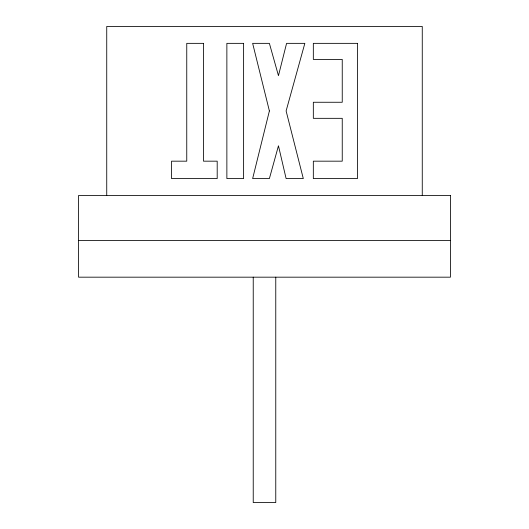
<?xml version="1.0" encoding="UTF-8"?>
<svg xmlns="http://www.w3.org/2000/svg" width="529" height="529" viewBox="0 0 529 529"><rect width="100%" height="100%" fill="white"/><g stroke="black" fill="none" stroke-linecap="round" stroke-linejoin="round"><path stroke-width="0.79" d="M78.57 240.556L450.43 240.556M422.261 195.479L422.261 26.45L106.739 26.45L106.739 195.479M275.768 277.176L275.768 502.55L253.232 502.55L253.232 277.176M269.387 110.951L252.644 178.577L269.387 178.577L278.459 145.786L286.11 178.577L303.302 178.577L286.11 110.951L304.843 43.352L286.579 43.352L278.459 75.667L269.387 43.352L252.644 43.352L269.387 110.951M203.5 43.352L186.757 43.352L186.757 161.173L171.535 161.173L171.535 178.577L217.194 178.577L217.194 161.173L203.5 161.173L203.5 43.352M243.611 43.352L226.868 43.352L226.868 178.577L243.611 178.577L243.611 43.352M357.465 43.352L313.327 43.352L313.327 59.42L342.243 59.42L342.243 102.262L313.327 102.262L313.327 118.331L342.243 118.331L342.243 161.173L313.327 161.173L313.327 178.577L357.465 178.577L357.465 43.352M450.43 195.479L78.57 195.479L78.57 277.176L450.43 277.176L450.43 195.479"/></g></svg>
